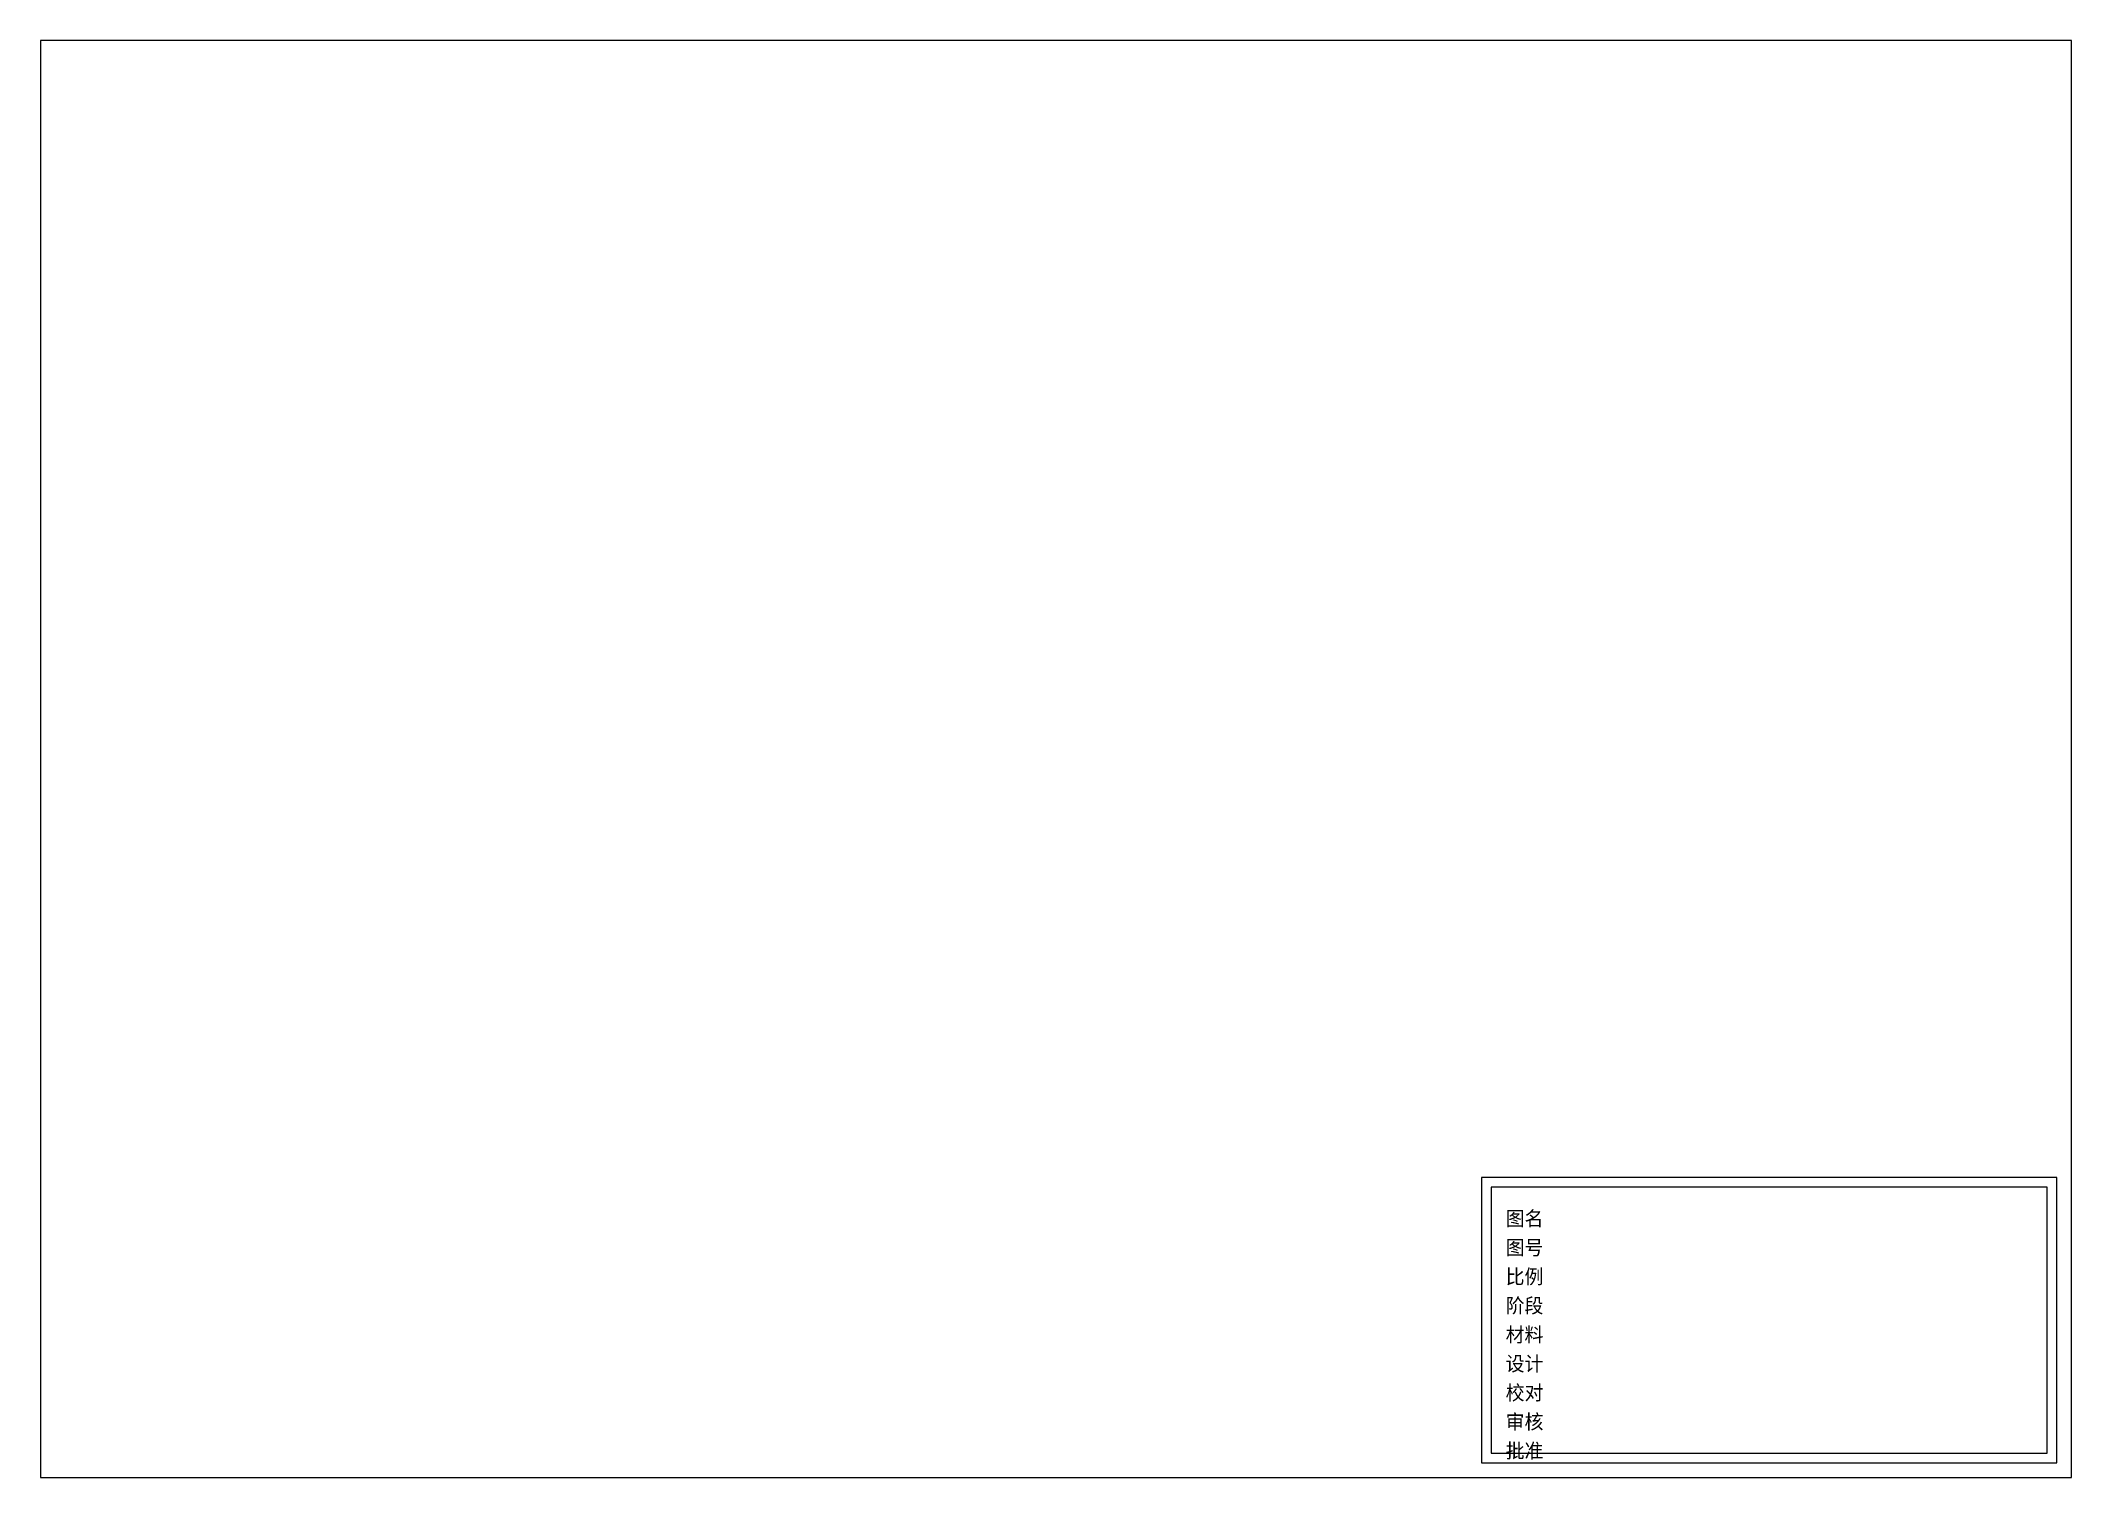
# Model space of a CAD drawing. Header units: metres. Extents: x 0 to 420, y 0 to 297.
import ezdxf

# ---------------------------------------------------------------- set-up
doc = ezdxf.new("R2010")
doc.units = ezdxf.units.M

# ---------------------------------------------------------------- blocks, each defined once
blk = doc.blocks.new('TB_FIELDS')
blk.add_lwpolyline([(300, 5), (415, 5), (415, 60), (300, 60), (300, 5)], close=True)
for s, p in [('图名', (303, 52)), ('图号', (303, 46)), ('比例', (303, 40)), ('阶段', (303, 34)), ('材料', (303, 28)), ('设计', (303, 22)), ('校对', (303, 16)), ('审核', (303, 10)), ('批准', (303, 4))]:
    blk.add_text(s, height=3).set_placement(p)
for tag, p in [('F00', (340, 52)), ('F01', (340, 46)), ('F02', (340, 40)), ('F03', (340, 34)), ('F04', (340, 28)), ('F05', (340, 22)), ('F06', (340, 16)), ('F07', (340, 10)), ('F08', (340, 4))]:
    blk.add_attdef(tag, p, '', height=3)
blk = doc.blocks.new('TITLEBLOCK')
blk.add_lwpolyline([(298, 3), (417, 3), (417, 62), (298, 62), (298, 3)], close=True)
blk.add_blockref('TB_FIELDS', (0, 0))

msp = doc.modelspace()

# ---------------------------------------------------------------- linework, layer by layer
msp.add_lwpolyline([(0, 0), (420, 0), (420, 297), (0, 297), (0, 0)], close=True)

# ---------------------------------------------------------------- block references
msp.add_blockref('TITLEBLOCK', (0, 0))

doc.saveas('drawing.dxf')
